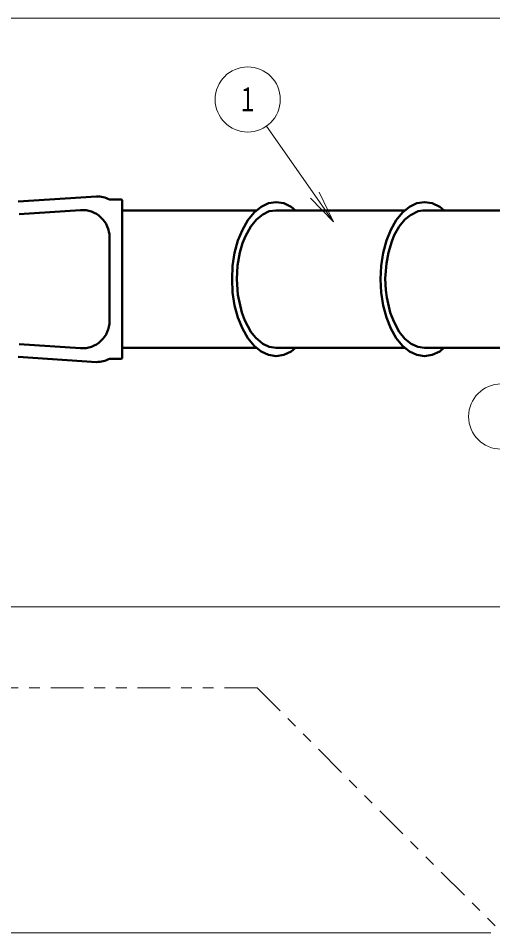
# Model space of a CAD drawing. Units: millimetres on the paper. Extents: x -385 to 0, y -302 to 267.
# Drawn here: x -312.1 to -268.4, y 129 to 213.2 of the extents above; entities that cross this region are included whole.
import ezdxf
from ezdxf.enums import TextEntityAlignment as Align

# ---------------------------------------------------------------- set-up
doc = ezdxf.new("R2010")
doc.units = ezdxf.units.MM
doc.linetypes.add('USER3', pattern=[8, 3, -1, 1, -1, 1, -1])
doc.layers.add('LY_1', color=140, linetype='Continuous', lineweight=50)
doc.styles.add('ＭＳ ゴシック', font='')
doc.styles.get('ＭＳ ゴシック').set_extended_font_data('MS Gothic')

msp = doc.modelspace()

# ---------------------------------------------------------------- linework, layer by layer
at = {"layer": 'LY_1', "color": 7, "lineweight": 13}
for p, q in [((-256.806, 213.195), (-357.674, 213.195)), ((-283.021, 194.451), (-289.199, 203.265)), ((-284.333, 197.194), (-283.021, 194.451)), ((-283.021, 194.451), (-285.152, 196.62)), ((-283.021, 194.451), (-284.743, 196.907)), ((-255.972, 159.011), (-357.674, 159.011)), ((-268.516, 129.011), (-365.663, 129.011))]:
    msp.add_line(p, q, dxfattribs=at)
at = {"layer": 'LY_1'}
for p, q in [((-304.844, 196.802), (-312.053, 196.332)), ((-302.584, 196.511), (-303.651, 196.511)), ((-302.484, 181.944), (-302.484, 196.411)), ((-306.314, 195.537), (-311.977, 195.168)), ((-302.484, 195.507), (-290.104, 195.507)), ((-303.651, 185.312), (-303.651, 193.043)), ((-306.314, 182.818), (-311.977, 183.187)), ((-290.094, 182.848), (-302.484, 182.848)), ((-304.844, 181.552), (-312.053, 182.023)), ((-302.584, 181.844), (-303.651, 181.844))]:
    msp.add_line(p, q, dxfattribs=at)
at = {"layer": 'LY_1', "color": 7, "linetype": 'USER3', "lineweight": 13}
for q in [(-330.494, 151.552), (-267.516, 129.011)]:
    msp.add_line((-290.058, 151.552), q, dxfattribs=at)
at = {"layer": 'LY_1'}
for points in [[(-286.516, 182.841), (-286.91, 182.521), (-287.599, 182.202), (-288.304, 182.095), (-289.009, 182.202), (-289.69, 182.521), (-290.338, 183.046), (-290.912, 183.752), (-291.413, 184.629), (-291.823, 185.638), (-292.126, 186.754), (-292.307, 187.951), (-292.364, 189.182), (-292.307, 190.412), (-292.126, 191.601), (-291.823, 192.725), (-291.413, 193.734), (-290.912, 194.611), (-290.338, 195.317), (-289.69, 195.842), (-289.009, 196.162), (-288.304, 196.268), (-287.599, 196.162), (-286.91, 195.842), (-286.508, 195.514)], [(-272.843, 182.841), (-273.237, 182.521), (-273.917, 182.202), (-274.623, 182.095), (-275.328, 182.202), (-276.017, 182.521), (-276.657, 183.046), (-277.239, 183.752), (-277.74, 184.629), (-278.142, 185.638), (-278.445, 186.754), (-278.625, 187.951), (-278.691, 189.182), (-278.625, 190.412), (-278.445, 191.601), (-278.142, 192.725), (-277.74, 193.734), (-277.239, 194.611), (-276.657, 195.317), (-276.017, 195.842), (-275.328, 196.162), (-274.623, 196.268), (-273.917, 196.162), (-273.237, 195.842), (-272.835, 195.514)], [(-276.417, 195.514), (-288.304, 195.514), (-288.936, 195.423), (-289.542, 195.136), (-290.117, 194.669), (-290.642, 194.037), (-291.129, 193.142), (-291.397, 192.485), (-291.64, 191.619), (-291.85, 190.447), (-291.929, 189.181), (-291.839, 187.73), (-291.475, 186.11), (-291.186, 185.367), (-290.642, 184.326), (-290.217, 183.816), (-289.542, 183.227), (-288.936, 182.94), (-288.304, 182.841), (-276.407, 182.841)], [(-260.754, 195.514), (-274.779, 195.514), (-275.216, 195.443), (-275.935, 195.083), (-276.444, 194.669), (-276.96, 194.037), (-277.417, 193.236), (-277.657, 192.636), (-277.958, 191.633), (-278.147, 190.609), (-278.253, 189.226), (-278.21, 188.165), (-278.114, 187.503), (-277.793, 186.106), (-277.475, 185.273), (-276.96, 184.326), (-276.444, 183.694), (-275.87, 183.227), (-275.254, 182.94), (-274.623, 182.841), (-260.754, 182.841)]]:
    msp.add_lwpolyline(points, dxfattribs=at)
at = {"layer": 'LY_1', "color": 7, "lineweight": 13}
for centre in [(-290.921, 205.722), (-267.578, 176.529)]:
    msp.add_circle(centre, 3, dxfattribs=at)
at = {"layer": 'LY_1'}
for centre, radius, start, end in [((-304.833, 194.263), 2.54, 62.27064, 90.25038), ((-302.584, 196.411), 0.1, 0.00003, 90.00003), ((-306.151, 193.043), 2.5, 0.00003, 93.73543), ((-306.151, 185.312), 2.5, 266.26462, 0.00003), ((-304.833, 184.092), 2.54, 269.74968, 297.72941), ((-302.584, 181.944), 0.1, 270.00003, 0.00003)]:
    msp.add_arc(centre, radius, start, end, dxfattribs=at)

# ---------------------------------------------------------------- texts
at = {"layer": 'LY_1', "color": 7, "style": 'ＭＳ ゴシック', "width": 0.6}
msp.add_text('１', height=2.199, dxfattribs=at).set_placement((-290.921, 205.722), align=Align.MIDDLE_CENTER)

doc.saveas('drawing.dxf')
